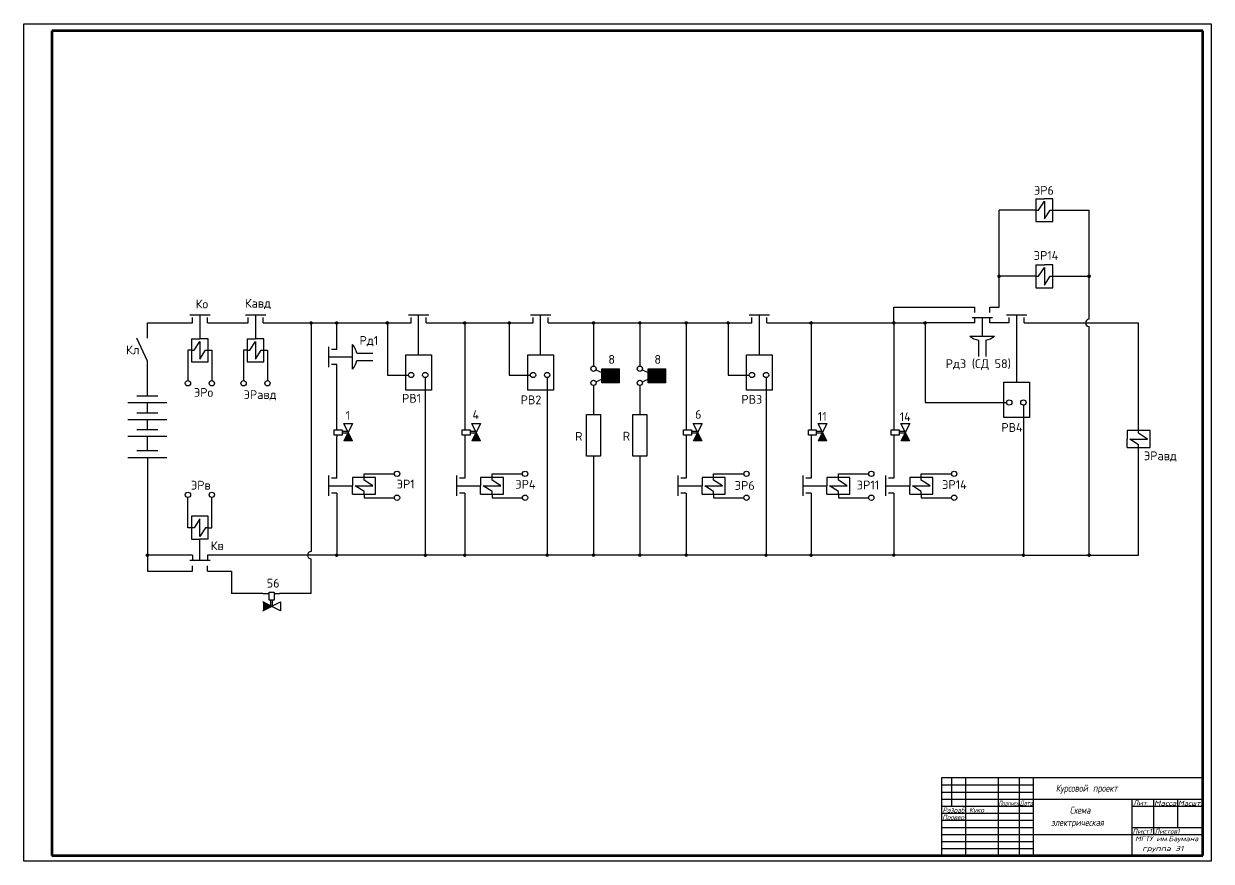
# Model space of a CAD drawing. Extents: x 8 to 2272, y -2056 to -65.
# Drawn here: x 8 to 849, y -2056 to -1463 of the extents above; entities that cross this region are included whole.
import ezdxf
from ezdxf.enums import TextEntityAlignment as Align

# ---------------------------------------------------------------- set-up
doc = ezdxf.new("R2010")
doc.units = 0
doc.header["$MEASUREMENT"] = 0
doc.layers.get('0').update_dxf_attribs({"linetype": 'CONTINUOUS'})
for name, color, linetype in [('Layer2', 10, 'CONTINUOUS'), ('Рамка', 42, 'CONTINUOUS'), ('Текст', 242, 'CONTINUOUS')]:
    doc.layers.add(name, color=color, linetype=linetype)
doc.styles.add('5', font='txt.shx', dxfattribs={"width": 0.8, "oblique": 10, "height": 5})
doc.styles.get("Standard").update_dxf_attribs({"font": 'isocpeur.ttf', "oblique": 15, "height": 3.5})

# ---------------------------------------------------------------- blocks, each defined once
blk = doc.blocks.new('*U29')
at = {"linetype": 'Continuous'}
for points in [[(723.17, 490), (721.5, 492.5), (721.5, 487.5)], [(723.17, 490), (726.5, 490), (721.5, 492.5)], [(723.17, 490), (721.5, 487.5), (726.5, 490)]]:
    blk.add_solid(points, dxfattribs=at)
blk = doc.blocks.new('*U32')
at = {"linetype": 'Continuous'}
for points in [[(723.17, 490), (721.5, 492.5), (721.5, 487.5)], [(723.17, 490), (726.5, 490), (721.5, 492.5)], [(723.17, 490), (721.5, 487.5), (726.5, 490)]]:
    blk.add_solid(points, dxfattribs=at)
blk = doc.blocks.new('*U33')
at = {"linetype": 'Continuous'}
for points in [[(723.17, 490), (721.5, 492.5), (721.5, 487.5)], [(723.17, 490), (726.5, 490), (721.5, 492.5)], [(723.17, 490), (721.5, 487.5), (726.5, 490)]]:
    blk.add_solid(points, dxfattribs=at)
blk = doc.blocks.new('*U34')
at = {"linetype": 'Continuous'}
for points in [[(723.17, 490), (721.5, 492.5), (721.5, 487.5)], [(723.17, 490), (726.5, 490), (721.5, 492.5)], [(723.17, 490), (721.5, 487.5), (726.5, 490)]]:
    blk.add_solid(points, dxfattribs=at)
blk = doc.blocks.new('*U35')
at = {"linetype": 'Continuous'}
for points in [[(723.17, 490), (721.5, 492.5), (721.5, 487.5)], [(723.17, 490), (726.5, 490), (721.5, 492.5)], [(723.17, 490), (721.5, 487.5), (726.5, 490)]]:
    blk.add_solid(points, dxfattribs=at)
blk = doc.blocks.new('*U36')
at = {"linetype": 'Continuous'}
for points in [[(723.17, 490), (721.5, 492.5), (721.5, 487.5)], [(723.17, 490), (726.5, 490), (721.5, 492.5)], [(723.17, 490), (721.5, 487.5), (726.5, 490)]]:
    blk.add_solid(points, dxfattribs=at)

msp = doc.modelspace()

# ---------------------------------------------------------------- hatches: boundary and pattern name
h = msp.add_hatch()
h.set_pattern_fill('ANSI37', color=256, scale=0.3125, style=0)
h.set_pattern_definition([(45, (420.57733, 422.12115), (-0.02762135864, 0.02762135864), []), (135, (420.57733, 422.12115), (-0.02762135864, -0.02762135864), [])])
h.paths.add_polyline_path([(699.63, -1642, 1), (698.09, -1642, 1)])
h = msp.add_hatch()
h.set_pattern_fill('ANSI37', color=256, scale=0.3125, style=0)
h.set_pattern_definition([(45, (484.270527, 422.12115), (-0.02762135864, 0.02762135864), []), (135, (484.270527, 422.12115), (-0.02762135864, -0.02762135864), [])])
h.paths.add_polyline_path([(763.33, -1642, 1), (761.79, -1642, 1)])
h = msp.add_hatch()
h.set_pattern_fill('ANSI37', color=256, scale=0.3125, style=0)
h.set_pattern_definition([(45, (-66.66908, 389.116184), (-0.02762135864, 0.02762135864), []), (135, (-66.66908, 389.116184), (-0.02762135864, -0.02762135864), [])])
h.paths.add_polyline_path([(212.39, -1675, 1), (210.85, -1675, 1)])
h = msp.add_hatch()
h.set_pattern_fill('ANSI37', color=256, scale=0.3125, style=0)
h.set_pattern_definition([(45, (-48.54408, 389.116184), (-0.02762135864, 0.02762135864), []), (135, (-48.54408, 389.116184), (-0.02762135864, -0.02762135864), [])])
h.paths.add_polyline_path([(230.51, -1675, 1), (228.97, -1675, 1)])
h = msp.add_hatch()
h.set_pattern_fill('ANSI37', color=256, scale=0.3125, style=0)
h.set_pattern_definition([(45, (-12.69973, 389.116184), (-0.02762135864, 0.02762135864), []), (135, (-12.69973, 389.116184), (-0.02762135864, -0.02762135864), [])])
h.paths.add_polyline_path([(266.36, -1675, 1), (264.82, -1675, 1)])
h = msp.add_hatch()
h.set_pattern_fill('ANSI37', color=256, scale=0.3125, style=0)
h.set_pattern_definition([(45, (42.11731, 389.116184), (-0.02762135864, 0.02762135864), []), (135, (42.11731, 389.116184), (-0.02762135864, -0.02762135864), [])])
h.paths.add_polyline_path([(321.17, -1675, 1), (319.63, -1675, 1)])
h = msp.add_hatch()
h.set_pattern_fill('ANSI37', color=256, scale=0.3125, style=0)
h.set_pattern_definition([(45, (73.64342, 389.116184), (-0.02762135864, 0.02762135864), []), (135, (73.64342, 389.116184), (-0.02762135864, -0.02762135864), [])])
h.paths.add_polyline_path([(352.7, -1675, 1), (351.16, -1675, 1)])
h = msp.add_hatch()
h.set_pattern_fill('ANSI37', color=256, scale=0.3125, style=0)
h.set_pattern_definition([(45, (133.33092, 389.116184), (-0.02762135864, 0.02762135864), []), (135, (133.33092, 389.116184), (-0.02762135864, -0.02762135864), [])])
h.paths.add_polyline_path([(412.39, -1675, 1), (410.85, -1675, 1)])
h = msp.add_hatch()
h.set_pattern_fill('ANSI37', color=256, scale=0.3125, style=0)
h.set_pattern_definition([(45, (166.14342, 389.116184), (-0.02762135864, 0.02762135864), []), (135, (166.14342, 389.116184), (-0.02762135864, -0.02762135864), [])])
h.paths.add_polyline_path([(445.2, -1675, 1), (443.66, -1675, 1)])
h = msp.add_hatch()
h.set_pattern_fill('ANSI37', color=256, scale=0.3125, style=0)
h.set_pattern_definition([(45, (198.95592, 389.116184), (-0.02762135864, 0.02762135864), []), (135, (198.95592, 389.116184), (-0.02762135864, -0.02762135864), [])])
h.paths.add_polyline_path([(478.01, -1675, 1), (476.47, -1675, 1)])
h = msp.add_hatch()
h.set_pattern_fill('ANSI37', color=256, scale=0.3125, style=0)
h.set_pattern_definition([(45, (228.64342, 389.116184), (-0.02762135864, 0.02762135864), []), (135, (228.64342, 389.116184), (-0.02762135864, -0.02762135864), [])])
h.paths.add_polyline_path([(507.7, -1675, 1), (506.16, -1675, 1)])
h = msp.add_hatch()
h.set_pattern_fill('ANSI37', color=256, scale=0.3125, style=0)
h.set_pattern_definition([(45, (287.358833, 389.116184), (-0.02762135864, 0.02762135864), []), (135, (287.358833, 389.116184), (-0.02762135864, -0.02762135864), [])])
h.paths.add_polyline_path([(566.42, -1675, 1), (564.88, -1675, 1)])
h = msp.add_hatch()
h.set_pattern_fill('ANSI37', color=256, scale=0.3125, style=0)
h.set_pattern_definition([(45, (346.02169, 389.116184), (-0.02762135864, 0.02762135864), []), (135, (346.02169, 389.116184), (-0.02762135864, -0.02762135864), [])])
h.paths.add_polyline_path([(625.08, -1675, 1), (623.54, -1675, 1)])
h = msp.add_hatch()
h.set_pattern_fill('ANSI37', color=256, scale=0.3125, style=0)
h.set_pattern_definition([(45, (368.110394, 389.116184), (-0.02762135864, 0.02762135864), []), (135, (368.110394, 389.116184), (-0.02762135864, -0.02762135864), [])])
h.paths.add_polyline_path([(647.17, -1675, 1), (645.63, -1675, 1)])
h = msp.add_hatch()
h.set_pattern_fill('ANSI37', color=256, scale=6.25, angle=90, style=0)
h.set_pattern_definition([(135, (-1877.1321, -2089.3771), (-0.55242717, -0.55242717), []), (225, (-1877.1321, -2089.3771), (0.55242717, -0.55242717), [])])
h.paths.add_polyline_path([(417.52, -1707.58), (417.52, -1717.35), (429.9, -1717.35), (429.9, -1707.58)])
h = msp.add_hatch()
h.set_pattern_fill('ANSI37', color=256, scale=6.25, angle=90, style=0)
h.set_pattern_definition([(135, (-1844.3196, -2089.3771), (-0.55242717, -0.55242717), []), (225, (-1844.3196, -2089.3771), (0.55242717, -0.55242717), [])])
h.paths.add_polyline_path([(450.33, -1707.58), (450.33, -1717.35), (462.72, -1717.35), (462.72, -1707.58)])
h = msp.add_hatch()
h.set_pattern_fill('ANSI37', color=256, scale=0.3125, style=0)
h.set_pattern_definition([(45, (-182.64364, 224.687646), (-0.02762135864, 0.02762135864), []), (135, (-182.64364, 224.687646), (-0.02762135864, -0.02762135864), [])])
h.paths.add_polyline_path([(96.41, -1839.43, 1), (94.87, -1839.43, 1)])
h = msp.add_hatch()
h.set_pattern_fill('ANSI37', color=256, scale=0.3125, style=0)
h.set_pattern_definition([(45, (-48.54408, 224.687196), (-0.02762135864, 0.02762135864), []), (135, (-48.54408, 224.687196), (-0.02762135864, -0.02762135864), [])])
h.paths.add_polyline_path([(230.51, -1839.43, 1), (228.97, -1839.43, 1)])
h = msp.add_hatch()
h.set_pattern_fill('ANSI37', color=256, scale=0.3125, style=0)
h.set_pattern_definition([(45, (14.17527, 224.687196), (-0.02762135864, 0.02762135864), []), (135, (14.17527, 224.687196), (-0.02762135864, -0.02762135864), [])])
h.paths.add_polyline_path([(293.23, -1839.43, 1), (291.69, -1839.43, 1)])
h = msp.add_hatch()
h.set_pattern_fill('ANSI37', color=256, scale=0.3125, style=0)
h.set_pattern_definition([(45, (42.11731, 224.687196), (-0.02762135864, 0.02762135864), []), (135, (42.11731, 224.687196), (-0.02762135864, -0.02762135864), [])])
h.paths.add_polyline_path([(321.17, -1839.43, 1), (319.63, -1839.43, 1)])
h = msp.add_hatch()
h.set_pattern_fill('ANSI37', color=256, scale=0.3125, style=0)
h.set_pattern_definition([(45, (100.51842, 224.687196), (-0.02762135864, 0.02762135864), []), (135, (100.51842, 224.687196), (-0.02762135864, -0.02762135864), [])])
h.paths.add_polyline_path([(379.57, -1839.43, 1), (378.04, -1839.43, 1)])
h = msp.add_hatch()
h.set_pattern_fill('ANSI37', color=256, scale=0.3125, style=0)
h.set_pattern_definition([(45, (133.33092, 224.687196), (-0.02762135864, 0.02762135864), []), (135, (133.33092, 224.687196), (-0.02762135864, -0.02762135864), [])])
h.paths.add_polyline_path([(412.39, -1839.43, 1), (410.85, -1839.43, 1)])
h = msp.add_hatch()
h.set_pattern_fill('ANSI37', color=256, scale=0.3125, style=0)
h.set_pattern_definition([(45, (166.14342, 224.687196), (-0.02762135864, 0.02762135864), []), (135, (166.14342, 224.687196), (-0.02762135864, -0.02762135864), [])])
h.paths.add_polyline_path([(445.2, -1839.43, 1), (443.66, -1839.43, 1)])
h = msp.add_hatch()
h.set_pattern_fill('ANSI37', color=256, scale=0.3125, style=0)
h.set_pattern_definition([(45, (198.95592, 224.687196), (-0.02762135864, 0.02762135864), []), (135, (198.95592, 224.687196), (-0.02762135864, -0.02762135864), [])])
h.paths.add_polyline_path([(478.01, -1839.43, 1), (476.47, -1839.43, 1)])
h = msp.add_hatch()
h.set_pattern_fill('ANSI37', color=256, scale=0.3125, style=0)
h.set_pattern_definition([(45, (255.51842, 224.687196), (-0.02762135864, 0.02762135864), []), (135, (255.51842, 224.687196), (-0.02762135864, -0.02762135864), [])])
h.paths.add_polyline_path([(534.57, -1839.43, 1), (533.04, -1839.43, 1)])
h = msp.add_hatch()
h.set_pattern_fill('ANSI37', color=256, scale=0.3125, style=0)
h.set_pattern_definition([(45, (287.358833, 224.687196), (-0.02762135864, 0.02762135864), []), (135, (287.358833, 224.687196), (-0.02762135864, -0.02762135864), [])])
h.paths.add_polyline_path([(566.42, -1839.43, 1), (564.88, -1839.43, 1)])
h = msp.add_hatch()
h.set_pattern_fill('ANSI37', color=256, scale=0.3125, style=0)
h.set_pattern_definition([(45, (346.02169, 224.687196), (-0.02762135864, 0.02762135864), []), (135, (346.02169, 224.687196), (-0.02762135864, -0.02762135864), [])])
h.paths.add_polyline_path([(625.08, -1839.43, 1), (623.54, -1839.43, 1)])
h = msp.add_hatch()
h.set_pattern_fill('ANSI37', color=256, scale=0.3125, style=0)
h.set_pattern_definition([(45, (437.751236, 224.687196), (-0.02762135864, 0.02762135864), []), (135, (437.751236, 224.687196), (-0.02762135864, -0.02762135864), [])])
h.paths.add_polyline_path([(716.81, -1839.43, 1), (715.27, -1839.43, 1)])
h = msp.add_hatch()
h.set_pattern_fill('ANSI37', color=256, scale=0.3125, style=0)
h.set_pattern_definition([(45, (484.270077, 224.687196), (-0.02762135864, 0.02762135864), []), (135, (484.270077, 224.687196), (-0.02762135864, -0.02762135864), [])])
h.paths.add_polyline_path([(763.33, -1839.43, 1), (761.79, -1839.43, 1)])

# ---------------------------------------------------------------- linework, layer by layer
for p, q in [((724.96, -1587.03), (730.9, -1587.03)), ((724.96, -1587.03), (724.96, -1603.28)), ((726.84, -1595.15), (730.9, -1588.9)), ((736.84, -1587.03), (730.9, -1587.03)), ((730.9, -1588.9), (730.9, -1601.4)), ((736.84, -1603.28), (736.84, -1587.03)), ((698.86, -1663.76), (698.86, -1595.15)), ((724.96, -1595.15), (698.86, -1595.15)), ((724.96, -1595.15), (726.84, -1595.15)), ((730.9, -1601.4), (734.96, -1595.15)), ((734.96, -1595.15), (736.84, -1595.15)), ((736.84, -1595.15), (762.56, -1595.15)), ((762.56, -1672.42), (762.56, -1595.15)), ((724.96, -1603.28), (736.84, -1603.28)), ((724.96, -1633.87), (730.9, -1633.87)), ((724.96, -1633.87), (724.96, -1650.12)), ((726.84, -1642), (730.9, -1635.75)), ((736.84, -1633.87), (730.9, -1633.87)), ((730.9, -1635.75), (730.9, -1648.25)), ((736.84, -1650.12), (736.84, -1633.87)), ((724.96, -1642), (698.86, -1642)), ((724.96, -1642), (726.84, -1642)), ((730.9, -1648.25), (734.96, -1642)), ((734.96, -1642), (736.84, -1642)), ((736.84, -1642), (762.56, -1642)), ((724.96, -1650.12), (736.84, -1650.12)), ((624.31, -1675), (624.31, -1663.76)), ((624.31, -1663.76), (681.56, -1663.76)), ((681.56, -1667.51), (681.56, -1663.76)), ((692.19, -1667.51), (692.19, -1663.76)), ((692.19, -1663.76), (698.86, -1663.76)), ((125.64, -1669.38), (140.02, -1669.38)), ((127.52, -1675), (127.52, -1671.25)), ((132.83, -1669.38), (132.83, -1686.25)), ((138.14, -1675), (138.14, -1671.25)), ((165.06, -1669.38), (179.43, -1669.38)), ((166.93, -1675), (166.93, -1671.25)), ((172.24, -1669.38), (172.24, -1686.25)), ((177.56, -1675), (177.56, -1671.25)), ((280.59, -1669.38), (294.96, -1669.38)), ((282.46, -1675), (282.46, -1671.25)), ((287.77, -1697.5), (287.77, -1669.38)), ((293.09, -1675), (293.09, -1671.25)), ((366.93, -1669.38), (381.31, -1669.38)), ((368.81, -1675), (368.81, -1671.25)), ((374.12, -1697.5), (374.12, -1669.38)), ((379.43, -1675), (379.43, -1671.25)), ((521.93, -1669.38), (536.31, -1669.38)), ((523.81, -1675), (523.81, -1671.25)), ((529.12, -1697.5), (529.12, -1669.38)), ((534.43, -1675), (534.43, -1671.25)), ((679.69, -1671.13), (694.06, -1671.13)), ((681.56, -1675), (681.56, -1671.25)), ((686.88, -1671.13), (686.88, -1684.38)), ((692.19, -1675), (692.19, -1671.25)), ((704.16, -1669.38), (718.54, -1669.38)), ((706.04, -1675), (706.04, -1671.25)), ((711.35, -1716.99), (711.35, -1669.38)), ((716.66, -1675), (716.66, -1671.25)), ((95.64, -1675), (127.52, -1675)), ((95.64, -1685.82), (95.64, -1675)), ((138.14, -1675), (166.93, -1675)), ((177.56, -1675), (229.74, -1675)), ((211.62, -1675), (211.62, -1836.85)), ((229.74, -1693.75), (229.74, -1675)), ((229.74, -1675), (282.46, -1675)), ((265.59, -1675), (265.59, -1711.88)), ((293.09, -1675), (368.81, -1675)), ((320.4, -1675), (320.4, -1750.63)), ((351.93, -1675), (351.93, -1711.88)), ((379.43, -1675), (477.24, -1675)), ((411.62, -1675), (411.62, -1705.59)), ((444.43, -1675), (444.43, -1705.59)), ((445.06, -1675), (523.81, -1675)), ((477.24, -1675), (477.24, -1750.63)), ((506.93, -1675), (506.93, -1711.88)), ((534.43, -1675), (646.4, -1675)), ((565.65, -1675), (565.65, -1750.63)), ((624.31, -1675), (624.31, -1750.63)), ((646.4, -1675), (646.4, -1731.36)), ((681.56, -1675), (646.4, -1675)), ((706.04, -1675), (692.19, -1675)), ((716.66, -1675), (797.66, -1675)), ((762.56, -1839.43), (762.56, -1677.58)), ((797.66, -1751.28), (797.66, -1675)), ((95.64, -1702.07), (88.14, -1685.82)), ((126.89, -1686.25), (126.89, -1702.5)), ((126.89, -1686.25), (132.83, -1686.25)), ((128.77, -1694.38), (132.83, -1688.13)), ((138.77, -1686.25), (132.83, -1686.25)), ((132.83, -1688.13), (132.83, -1700.63)), ((138.77, -1702.5), (138.77, -1686.25)), ((166.31, -1686.25), (172.24, -1686.25)), ((166.31, -1686.25), (166.31, -1702.5)), ((168.18, -1694.38), (172.24, -1688.13)), ((178.18, -1686.25), (172.24, -1686.25)), ((172.24, -1688.13), (172.24, -1700.63)), ((178.18, -1702.5), (178.18, -1686.25)), ((240.99, -1707.78), (240.99, -1690.35)), ((678.16, -1684.38), (695.59, -1684.38)), ((684.3, -1687.27), (684.3, -1698.8)), ((689.45, -1687.27), (689.45, -1698.8)), ((124.39, -1694.38), (124.39, -1715.84)), ((126.89, -1694.38), (124.39, -1694.38)), ((126.89, -1694.38), (128.77, -1694.38)), ((132.83, -1700.63), (136.89, -1694.38)), ((136.89, -1694.38), (138.77, -1694.38)), ((138.77, -1694.38), (141.27, -1694.38)), ((141.27, -1694.38), (141.27, -1715.84)), ((163.81, -1694.38), (163.81, -1715.84)), ((166.31, -1694.38), (163.81, -1694.38)), ((166.31, -1694.38), (168.18, -1694.38)), ((172.24, -1700.63), (176.31, -1694.38)), ((176.31, -1694.38), (178.18, -1694.38)), ((178.18, -1694.38), (180.68, -1694.38)), ((180.68, -1694.38), (180.68, -1715.84)), ((224.12, -1706.25), (224.12, -1691.88)), ((229.74, -1693.75), (225.99, -1693.75)), ((243.87, -1696.49), (255.41, -1696.49)), ((95.64, -1726.69), (95.64, -1702.07)), ((126.89, -1702.5), (138.77, -1702.5)), ((166.31, -1702.5), (178.18, -1702.5)), ((224.12, -1699.06), (240.99, -1699.06)), ((229.74, -1704.38), (225.99, -1704.38)), ((229.74, -1749.38), (229.74, -1704.38)), ((243.87, -1701.64), (255.41, -1701.64)), ((265.59, -1711.88), (280.59, -1711.88)), ((292.46, -1713.75), (292.46, -1839.43)), ((351.93, -1711.88), (366.93, -1711.88)), ((378.81, -1713.75), (378.81, -1839.43)), ((413.33, -1708.22), (417.52, -1710.07)), ((413.33, -1716.7), (417.52, -1714.86)), ((417.52, -1714.86), (417.52, -1710.07)), ((429.9, -1717.35), (429.9, -1707.58)), ((446.15, -1708.22), (450.33, -1710.07)), ((446.15, -1716.7), (450.33, -1714.86)), ((450.33, -1714.86), (450.33, -1710.07)), ((462.72, -1717.35), (462.72, -1707.58)), ((506.93, -1711.88), (521.93, -1711.88)), ((533.81, -1713.75), (533.81, -1839.43)), ((411.62, -1719.34), (411.62, -1739.92)), ((444.43, -1719.34), (444.43, -1739.92)), ((81.89, -1731.44), (109.39, -1731.44)), ((88.19, -1726.69), (103.1, -1726.69)), ((95.64, -1738.57), (95.64, -1731.44)), ((646.4, -1731.36), (704.16, -1731.36)), ((88.19, -1738.57), (103.1, -1738.57)), ((716.04, -1733.24), (716.04, -1839.43)), ((81.89, -1743.31), (109.39, -1743.31)), ((95.64, -1750.44), (95.64, -1743.31)), ((240.99, -1758.75), (234.74, -1746.25)), ((240.99, -1746.25), (234.74, -1758.75)), ((234.74, -1746.25), (240.99, -1746.25)), ((325.4, -1746.25), (331.65, -1746.25)), ((331.65, -1758.75), (325.4, -1746.25)), ((331.65, -1746.25), (325.4, -1758.75)), ((482.24, -1746.25), (488.49, -1746.25)), ((488.49, -1746.25), (482.24, -1758.75)), ((488.49, -1758.75), (482.24, -1746.25)), ((570.65, -1746.25), (576.9, -1746.25)), ((576.9, -1758.75), (570.65, -1746.25)), ((576.9, -1746.25), (570.65, -1758.75)), ((629.31, -1746.25), (635.56, -1746.25)), ((635.56, -1758.75), (629.31, -1746.25)), ((635.56, -1746.25), (629.31, -1758.75)), ((81.89, -1755.19), (109.39, -1755.19)), ((88.19, -1750.44), (103.1, -1750.44)), ((95.64, -1765.44), (95.64, -1755.19)), ((227.87, -1750.63), (233.49, -1750.63)), ((227.87, -1754.38), (227.87, -1750.63)), ((233.49, -1754.38), (227.87, -1754.38)), ((229.74, -1750.63), (229.74, -1749.38)), ((229.74, -1754.38), (229.74, -1755.63)), ((229.74, -1785), (229.74, -1755.63)), ((233.49, -1750.63), (233.49, -1751.88)), ((233.49, -1751.88), (233.49, -1754.38)), ((237.56, -1751.88), (233.49, -1751.88)), ((237.56, -1753.13), (233.49, -1753.13)), ((318.53, -1750.63), (324.15, -1750.63)), ((318.53, -1754.38), (318.53, -1750.63)), ((324.15, -1754.38), (318.53, -1754.38)), ((320.4, -1754.38), (320.4, -1785)), ((324.15, -1750.63), (324.15, -1751.88)), ((324.15, -1751.88), (324.15, -1754.38)), ((328.22, -1751.88), (324.15, -1751.88)), ((328.22, -1753.13), (324.15, -1753.13)), ((475.37, -1750.63), (480.99, -1750.63)), ((475.37, -1754.38), (475.37, -1750.63)), ((480.99, -1754.38), (475.37, -1754.38)), ((477.24, -1754.38), (477.24, -1785)), ((480.99, -1750.63), (480.99, -1751.88)), ((485.06, -1751.88), (480.99, -1751.88)), ((480.99, -1751.88), (480.99, -1754.38)), ((485.06, -1753.13), (480.99, -1753.13)), ((563.77, -1754.38), (563.77, -1750.63)), ((563.77, -1750.63), (569.4, -1750.63)), ((569.4, -1754.38), (563.77, -1754.38)), ((565.65, -1754.38), (565.65, -1785)), ((569.4, -1750.63), (569.4, -1751.88)), ((569.4, -1751.88), (569.4, -1754.38)), ((573.46, -1751.88), (569.4, -1751.88)), ((573.46, -1753.13), (569.4, -1753.13)), ((622.43, -1754.38), (622.43, -1750.63)), ((622.43, -1750.63), (628.06, -1750.63)), ((628.06, -1754.38), (622.43, -1754.38)), ((624.31, -1754.38), (624.31, -1785)), ((628.06, -1750.63), (628.06, -1751.88)), ((628.06, -1751.88), (628.06, -1754.38)), ((632.12, -1751.88), (628.06, -1751.88)), ((632.12, -1753.13), (628.06, -1753.13)), ((789.53, -1751.28), (789.53, -1757.22)), ((805.78, -1751.28), (789.53, -1751.28)), ((789.53, -1763.15), (789.53, -1757.22)), ((797.66, -1761.28), (791.41, -1757.22)), ((791.41, -1757.22), (803.91, -1757.22)), ((797.66, -1753.15), (797.66, -1751.28)), ((803.91, -1757.22), (797.66, -1753.15)), ((805.78, -1763.15), (805.78, -1751.28)), ((88.19, -1765.44), (103.1, -1765.44)), ((789.53, -1763.15), (805.78, -1763.15)), ((797.66, -1763.15), (797.66, -1761.28)), ((797.66, -1839.43), (797.66, -1763.15)), ((81.89, -1770.19), (109.39, -1770.19)), ((95.64, -1770.19), (95.64, -1850.68)), ((411.62, -1769.46), (411.62, -1839.43)), ((444.43, -1769.46), (444.43, -1839.43)), ((249.12, -1781.88), (270.58, -1781.88)), ((249.12, -1784.38), (249.12, -1781.88)), ((339.78, -1781.88), (361.24, -1781.88)), ((339.78, -1784.38), (339.78, -1781.88)), ((496.62, -1784.38), (496.62, -1781.88)), ((496.62, -1781.88), (518.08, -1781.88)), ((585.02, -1781.88), (606.48, -1781.88)), ((585.02, -1784.38), (585.02, -1781.88)), ((643.68, -1784.38), (643.68, -1781.88)), ((643.68, -1781.88), (665.14, -1781.88)), ((224.12, -1797.5), (224.12, -1783.13)), ((224.12, -1790.31), (240.99, -1790.31)), ((229.74, -1785), (225.99, -1785)), ((240.99, -1784.38), (240.99, -1790.31)), ((257.24, -1784.38), (240.99, -1784.38)), ((240.99, -1796.25), (240.99, -1790.31)), ((242.87, -1790.31), (255.37, -1790.31)), ((249.12, -1794.38), (242.87, -1790.31)), ((249.12, -1786.25), (249.12, -1784.38)), ((255.37, -1790.31), (249.12, -1786.25)), ((257.24, -1796.25), (257.24, -1784.38)), ((314.78, -1797.5), (314.78, -1783.13)), ((314.78, -1790.31), (331.65, -1790.31)), ((320.4, -1785), (316.65, -1785)), ((331.65, -1784.38), (331.65, -1790.31)), ((347.9, -1784.38), (331.65, -1784.38)), ((331.65, -1796.25), (331.65, -1790.31)), ((333.53, -1790.31), (346.03, -1790.31)), ((339.78, -1794.38), (333.53, -1790.31)), ((339.78, -1786.25), (339.78, -1784.38)), ((346.03, -1790.31), (339.78, -1786.25)), ((347.9, -1796.25), (347.9, -1784.38)), ((471.62, -1797.5), (471.62, -1783.13)), ((471.62, -1790.31), (488.49, -1790.31)), ((477.24, -1785), (473.49, -1785)), ((504.74, -1784.38), (488.49, -1784.38)), ((488.49, -1784.38), (488.49, -1790.31)), ((488.49, -1796.25), (488.49, -1790.31)), ((496.62, -1794.38), (490.37, -1790.31)), ((490.37, -1790.31), (502.87, -1790.31)), ((496.62, -1786.25), (496.62, -1784.38)), ((502.87, -1790.31), (496.62, -1786.25)), ((504.74, -1796.25), (504.74, -1784.38)), ((560.02, -1797.5), (560.02, -1783.13)), ((560.02, -1790.31), (576.9, -1790.31)), ((565.65, -1785), (561.9, -1785)), ((593.15, -1784.38), (576.9, -1784.38)), ((576.9, -1784.38), (576.9, -1790.31)), ((576.9, -1796.25), (576.9, -1790.31)), ((578.77, -1790.31), (591.27, -1790.31)), ((585.02, -1794.38), (578.77, -1790.31)), ((585.02, -1786.25), (585.02, -1784.38)), ((591.27, -1790.31), (585.02, -1786.25)), ((593.15, -1796.25), (593.15, -1784.38)), ((618.68, -1797.5), (618.68, -1783.13)), ((618.68, -1790.31), (635.56, -1790.31)), ((624.31, -1785), (620.56, -1785)), ((651.81, -1784.38), (635.56, -1784.38)), ((635.56, -1784.38), (635.56, -1790.31)), ((635.56, -1796.25), (635.56, -1790.31)), ((643.68, -1794.38), (637.43, -1790.31)), ((637.43, -1790.31), (649.93, -1790.31)), ((643.68, -1786.25), (643.68, -1784.38)), ((649.93, -1790.31), (643.68, -1786.25)), ((651.81, -1796.25), (651.81, -1784.38)), ((124.39, -1820.06), (124.39, -1798.6)), ((141.27, -1820.06), (141.27, -1798.6)), ((229.74, -1795.63), (225.99, -1795.63)), ((229.74, -1795.63), (229.74, -1839.43)), ((240.99, -1796.25), (257.24, -1796.25)), ((249.12, -1796.25), (249.12, -1794.38)), ((249.12, -1796.25), (249.12, -1798.75)), ((249.12, -1798.75), (270.58, -1798.75)), ((320.4, -1795.63), (316.65, -1795.63)), ((320.4, -1795.63), (320.4, -1839.43)), ((331.65, -1796.25), (347.9, -1796.25)), ((339.78, -1796.25), (339.78, -1794.38)), ((339.78, -1796.25), (339.78, -1798.75)), ((339.78, -1798.75), (361.24, -1798.75)), ((477.24, -1795.63), (473.49, -1795.63)), ((477.24, -1795.63), (477.24, -1839.43)), ((488.49, -1796.25), (504.74, -1796.25)), ((496.62, -1796.25), (496.62, -1794.38)), ((496.62, -1796.25), (496.62, -1798.75)), ((496.62, -1798.75), (518.08, -1798.75)), ((565.65, -1795.63), (561.9, -1795.63)), ((565.65, -1795.63), (565.65, -1839.43)), ((576.9, -1796.25), (593.15, -1796.25)), ((585.02, -1796.25), (585.02, -1794.38)), ((585.02, -1796.25), (585.02, -1798.75)), ((585.02, -1798.75), (606.48, -1798.75)), ((624.31, -1795.63), (620.56, -1795.63)), ((624.31, -1795.63), (624.31, -1839.43)), ((635.56, -1796.25), (651.81, -1796.25)), ((643.68, -1796.25), (643.68, -1794.38)), ((643.68, -1796.25), (643.68, -1798.75)), ((643.68, -1798.75), (665.14, -1798.75)), ((126.89, -1811.93), (126.89, -1828.18)), ((138.77, -1811.93), (126.89, -1811.93)), ((132.83, -1813.81), (128.77, -1820.06)), ((132.83, -1826.31), (132.83, -1813.81)), ((138.77, -1828.18), (138.77, -1811.93)), ((126.89, -1820.06), (124.39, -1820.06)), ((128.77, -1820.06), (126.89, -1820.06)), ((136.89, -1820.06), (132.83, -1826.31)), ((138.77, -1820.06), (136.89, -1820.06)), ((138.77, -1820.06), (141.27, -1820.06)), ((126.89, -1828.18), (132.83, -1828.18)), ((132.83, -1843.18), (132.83, -1828.18)), ((138.77, -1828.18), (132.83, -1828.18)), ((127.52, -1839.43), (95.64, -1839.43)), ((127.52, -1839.43), (127.52, -1843.18)), ((716.04, -1839.43), (138.14, -1839.43)), ((138.14, -1839.43), (138.14, -1843.18)), ((716.04, -1839.43), (797.66, -1839.43)), ((140.02, -1843.18), (125.64, -1843.18)), ((127.52, -1850.68), (127.52, -1846.93)), ((138.14, -1850.68), (138.14, -1846.93)), ((211.62, -1866.49), (211.62, -1842.01)), ((95.64, -1850.68), (127.52, -1850.68)), ((138.14, -1850.68), (155.14, -1850.68)), ((155.14, -1850.68), (155.14, -1866.49)), ((177.44, -1866.49), (155.14, -1866.49)), ((177.44, -1866.49), (181.8, -1866.49)), ((181.8, -1871.29), (181.8, -1865.66)), ((181.8, -1865.66), (185.55, -1865.66)), ((185.55, -1865.66), (185.55, -1871.29)), ((185.55, -1866.49), (189.32, -1866.49)), ((211.62, -1866.49), (189.32, -1866.49)), ((177.43, -1878.79), (189.93, -1872.54)), ((189.93, -1878.79), (177.43, -1872.54)), ((184.3, -1871.29), (181.8, -1871.29)), ((183.05, -1875.35), (183.05, -1871.29)), ((184.3, -1875.35), (184.3, -1871.29)), ((185.55, -1871.29), (184.3, -1871.29)), ((189.93, -1872.54), (189.93, -1878.79)), ((658.09, -1997.17), (658.09, -2052.17)), ((843.09, -1997.17), (658.09, -1997.17)), ((665.09, -1997.17), (665.09, -2007.17)), ((675.09, -1997.17), (675.09, -2052.17)), ((698.09, -1997.17), (698.09, -2052.17)), ((713.09, -1997.17), (713.09, -2052.17)), ((723.09, -2052.17), (723.09, -1997.17)), ((658.09, -2002.17), (723.09, -2002.17)), ((658.09, -2007.17), (723.09, -2007.17)), ((665.09, -2007.17), (665.09, -2017.17)), ((658.09, -2012.17), (723.09, -2012.17)), ((658.09, -2017.17), (723.09, -2017.17)), ((723.25, -2012.1), (843.05, -2012.1)), ((793.09, -2052.17), (793.09, -2012.1)), ((793.09, -2017.17), (843.09, -2017.17)), ((808.09, -2012.17), (808.09, -2037.17)), ((825.09, -2012.17), (825.09, -2032.17)), ((658.09, -2022.17), (723.09, -2022.17)), ((658.09, -2027.17), (723.09, -2027.17)), ((658.09, -2032.17), (723.09, -2032.17)), ((793.09, -2032.17), (843.09, -2032.17)), ((658.09, -2037.17), (723.09, -2037.17)), ((658.09, -2042.17), (723.09, -2042.17)), ((723.09, -2037.17), (843.09, -2037.17)), ((658.09, -2047.17), (723.09, -2047.17))]:
    msp.add_line(p, q)
for points in [[(278.71, -1722.5), (278.71, -1697.5), (296.84, -1697.5), (296.84, -1722.5)], [(365.06, -1722.5), (365.06, -1697.5), (383.18, -1697.5), (383.18, -1722.5)], [(520.06, -1722.5), (520.06, -1697.5), (538.18, -1697.5), (538.18, -1722.5)], [(702.29, -1741.99), (702.29, -1716.99), (720.41, -1716.99), (720.41, -1741.99)], [(406.73, -1769.46), (406.73, -1739.92), (416.5, -1739.92), (416.5, -1769.46)], [(439.55, -1769.46), (439.55, -1739.92), (449.32, -1739.92), (449.32, -1769.46)]]:
    msp.add_lwpolyline(points, close=True)
for points in [[(429.9, -1717.35), (417.52, -1717.35), (417.52, -1707.58), (429.9, -1707.58)], [(462.72, -1717.35), (450.33, -1717.35), (450.33, -1707.58), (462.72, -1707.58)]]:
    msp.add_lwpolyline(points)
for centre, radius in [((698.86, -1642), 0.77), ((762.56, -1642), 0.77), ((211.62, -1675), 0.77), ((229.74, -1675), 0.77), ((265.59, -1675), 0.77), ((320.4, -1675), 0.77), ((351.93, -1675), 0.77), ((411.62, -1675), 0.77), ((444.43, -1675), 0.77), ((477.24, -1675), 0.77), ((506.93, -1675), 0.77), ((565.65, -1675), 0.77), ((624.31, -1675), 0.77), ((646.4, -1675), 0.77), ((411.62, -1707.46), 1.88), ((444.43, -1707.46), 1.88), ((282.46, -1711.88), 1.88), ((292.46, -1711.88), 1.88), ((368.81, -1711.88), 1.88), ((378.81, -1711.88), 1.88), ((411.62, -1717.46), 1.88), ((444.43, -1717.46), 1.88), ((523.81, -1711.88), 1.88), ((533.81, -1711.88), 1.88), ((124.39, -1717.71), 1.88), ((141.27, -1717.71), 1.88), ((163.81, -1717.71), 1.88), ((180.68, -1717.71), 1.88), ((706.04, -1731.36), 1.88), ((716.04, -1731.36), 1.88), ((272.45, -1781.88), 1.88), ((363.11, -1781.88), 1.88), ((519.95, -1781.88), 1.88), ((608.36, -1781.88), 1.88), ((667.02, -1781.88), 1.88), ((124.39, -1796.72), 1.88), ((141.27, -1796.72), 1.88), ((272.45, -1798.75), 1.88), ((363.11, -1798.75), 1.88), ((519.95, -1798.75), 1.88), ((608.36, -1798.75), 1.88), ((667.02, -1798.75), 1.88), ((95.64, -1839.43), 0.77), ((229.74, -1839.43), 0.77), ((292.46, -1839.43), 0.77), ((320.4, -1839.43), 0.77), ((378.8, -1839.43), 0.77), ((411.62, -1839.43), 0.77), ((444.43, -1839.43), 0.77), ((477.24, -1839.43), 0.77), ((533.8, -1839.43), 0.77), ((565.65, -1839.43), 0.77), ((624.31, -1839.43), 0.77), ((716.04, -1839.43), 0.77), ((762.56, -1839.43), 0.77)]:
    msp.add_circle(centre, radius)
for centre, radius, start, end in [((762.56, -1675), 2.58, 90, 270), ((230.41, -1699.06), 13.71, 10.83281, 39.47246), ((686.88, -1673.8), 13.71, 230.52754, 259.16719), ((686.88, -1673.8), 13.71, 280.83281, 309.47246), ((230.41, -1699.06), 13.71, 320.52754, 349.16719), ((211.62, -1839.43), 2.58, 90, 270)]:
    msp.add_arc(centre, radius, start, end)
at = {"layer": 'Layer2'}
msp.add_lwpolyline([(8.09, -1463.17), (849.09, -1463.17), (849.09, -2056.17), (8.09, -2056.17)], close=True, dxfattribs=at)
at = {"layer": 'Рамка', "lineweight": 60}
for p, q in [((28.09, -1468.17), (28.09, -2052.17)), ((843.09, -1468.17), (28.09, -1468.17)), ((843.09, -2052.17), (843.09, -1468.17)), ((28.09, -2052.17), (843.09, -2052.17))]:
    msp.add_line(p, q, dxfattribs=at)

# ---------------------------------------------------------------- block references
at = {"linetype": 'Continuous', "xscale": 1.25, "yscale": 1.25, "zscale": 1.25, "rotation": 90}
for name, p in [('*U29', (850.37, -2660.63)), ('*U32', (941.03, -2660.63)), ('*U33', (1097.87, -2660.63)), ('*U34', (1186.27, -2660.63)), ('*U35', (1244.93, -2660.63))]:
    msp.add_blockref(name, p, dxfattribs=at)
at = {"linetype": 'Continuous', "xscale": 1.25, "yscale": 1.25, "zscale": 1.25}
msp.add_blockref('*U36', (-724.45, -2488.16), dxfattribs=at)

# ---------------------------------------------------------------- texts
for s, p in [('ЭР6', (723.46, -1584.24)), ('ЭР14', (723.37, -1630.37)), ('Ко', (129.85, -1664.69)), ('Кавд', (164.66, -1664.21)), ('Рд1', (245.89, -1690.57)), ('Кл', (80.5, -1697.2)), ('8', (422.1, -1703.95)), ('8', (454.72, -1703.95)), ('Рд3 (СД 58)', (661.04, -1707.01)), ('ЭРо', (128.58, -1727.34)), ('ЭРавд', (163.74, -1728.89)), ('РВ1', (275.98, -1731.55)), ('РВ2', (359.99, -1732.63)), ('РВ3', (516.3, -1732.26)), ('1', (236.03, -1743.65)), ('4', (325.9, -1743.11)), ('6', (483.53, -1742.91)), ('11', (570.49, -1744.37)), ('14', (628.45, -1744.54)), ('РВ4', (700.41, -1752.15)), ('R', (398.63, -1758.5)), ('R', (432.32, -1758.34)), ('ЭРавд', (801.35, -1772.2)), ('ЭРв', (126.45, -1793.04)), ('ЭР1', (272.17, -1792.24)), ('ЭР4', (356.2, -1792.38)), ('ЭР6', (511.62, -1793.2)), ('ЭР11', (598.04, -1792.89)), ('ЭР14', (658.47, -1792.59)), ('Кв', (140.53, -1835.88)), ('56', (180.17, -1862.42))]:
    msp.add_text(s, height=6.25).set_placement(p)
at = {"oblique": 15}
for s, width, p, p2 in [('Разраб.', 0.992905, (658.79, -2021.74), (675.3, -2021.74)), ('Куко', 1.045339, (677.49, -2021.64), (688.1, -2021.64)), ('Подпись', 0.835496, (698.43, -2016.85), (712.76, -2016.85)), ('Дата', 0.776195, (713.47, -2016.73), (722.7, -2016.73)), ('Масса', 1.219249, (808.56, -2016.78), (824.35, -2016.78)), ('Масшт.', 1.114989, (825.53, -2016.78), (842.7, -2016.78)), ('Провер.', 1.025283, (658.56, -2026.8), (675.07, -2026.8)), ('Лист1', 1.143916, (793.04, -2036.69), (807.05, -2036.69)), ('Листов1', 1.035739, (808.95, -2036.69), (826.72, -2036.69)), ('МГТУ им.Баумана', 1.16369, (795.14, -2041.96), (839.94, -2041.96)), ('группа Э1', 1.34609, (800.27, -2048.86), (829.48, -2048.86))]:
    msp.add_text(s, height=3.5, dxfattribs=dict(at, width=width)).set_placement(p, p2, align=Align.FIT)
msp.add_text('Лит.', height=3.5, dxfattribs=at).set_placement((793.76, -2016.58))
at = {"layer": 'Текст', "style": '5', "oblique": 10}
for s, width, p in [('Курсовой проект', 0.7, (739.04, -2006.96)), ('Схема', 0.7, (748.97, -2022.48)), ('электрическая', 0.67, (735.69, -2031.16))]:
    msp.add_text(s, height=5, dxfattribs=dict(at, width=width)).set_placement(p)

doc.saveas('drawing.dxf')
